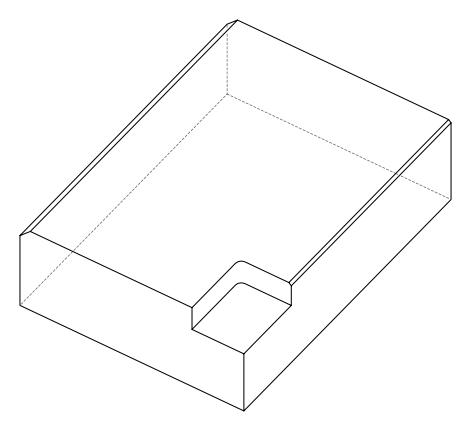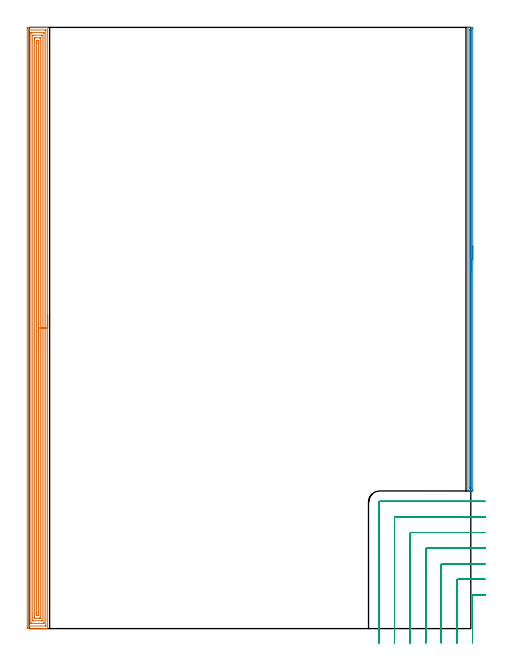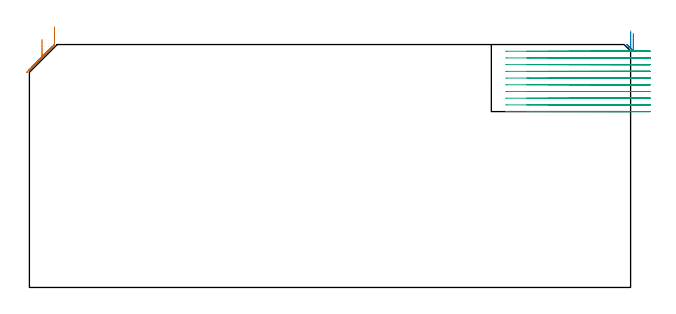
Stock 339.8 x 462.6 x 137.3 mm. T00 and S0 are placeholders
(PLAN: 3 operations, 1 tool changes, 46.8 min)
(1 AREA_MILL | FG_CHAMFER_SURFACE | UGT0205_001 | 22.47 min | 57004 mm3)
(2 AREA_MILL_1 | FG_CHAMFER_SURFACE_1 | UGT0205_001 | 5.86 min | 2458 mm3)
(3 MILL_CORNER_NOTCH_RECTANGULAR | CORNER_NOTCH_RECTANGULAR | NXT0201_012 | Follow Part, ap 4, ae 75% | 18.44 min | 315274 mm3)
(TOOL UGT0205_001 | Chamfer Mill 20 x 3 x 45 deg. | D20 FL50 Z2)
(TOOL NXT0201_012 | ENDMILL 16mm [2P460-1600-NA 1630] | D16 FL38 Z6)
(OP 1 AREA_MILL)
G17 G21 G94 G90
T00 M6
G54
G17 G0 G90 X14.2 Y241.3 S1061 M3
G43 Z147.3 H0
G94 G1 Y241.262 Z146.428 F250.
Y241.148 Z145.563
Y240.959 Z144.712
Y240.697 Z143.88
Y240.363 Z143.074
Y239.96 Z142.3
Y239.492 Z141.564
Y238.96 Z140.872
Y238.371 Z140.229
Y237.728 Z139.639
Y237.036 Z139.108
Y236.3 Z138.64
Y235.526 Z138.237
Y234.72 Z137.903
Y233.888 Z137.641
Y233.036 Z137.452
Y232.172 Z137.338
Y231.3 Z137.3
Y0.181
X14.197 Y0.01 Z137.289
X14.042 Y0.002 Z137.135
X13.881 Y0. Z136.981
X13.641 Z136.74
X12.93 Z136.024
X11.697 Z134.794
X11.175 Z134.27
X10.559 Z133.654
X-1.107 Y0.001 Z121.991
X-1.493 Y0.01 Z121.605
X-1.497 Y0.231 Z121.602
X-1.5 Y0.628 Z121.6
Y1.029
Y461.972
X-1.497 Y462.369 Z121.602
X-1.493 Y462.59 Z121.605
X-1.107 Y462.6 Z121.991
X11.175 Z134.27
X12.574 Z135.67
X12.93 Z136.024
X13.641 Z136.74
X13.881 Z136.981
X14.042 Y462.598 Z137.135
X14.197 Y462.59 Z137.288
X14.2 Y462.419 Z137.3
Y231.3
X12.786 Z135.886
X12.785 Y2.563 Z135.885
X12.784 Y2.416 Z135.884
X12.779 Y2.044 Z135.879
X12.773 Y2.01 Z135.873
X12.706 Y2.005 Z135.806
X12.597 Y2.001 Z135.697
X0.179 Y2. Z123.279
X-0.014 Y2.002 Z123.086
X-0.049 Y2.005 Z123.051
X-0.079 Y2.011 Z123.021
X-0.081 Y2.056 Z123.019
X-0.085 Y2.269 Z123.015
X-0.086 Y460.037 Z123.014
X-0.085 Y460.184 Z123.015
X-0.079 Y460.556 Z123.021
X-0.073 Y460.59 Z123.027
X-0.006 Y460.595 Z123.094
X0.103 Y460.599 Z123.203
X12.521 Y460.6 Z135.621
X12.714 Y460.598 Z135.814
X12.749 Y460.595 Z135.849
X12.779 Y460.589 Z135.879
X12.781 Y460.544 Z135.881
X12.785 Y460.331 Z135.885
X12.786 Y231.3 Z135.886
X11.371 Z134.471
Y4.899
X11.367 Y4.205 Z134.467
X11.364 Y4.011 Z134.464
X11.175 Y4.007 Z134.275
X10.498 Y4. Z133.598
X1.725 Y4.001 Z124.825
X1.525 Y4.006 Z124.625
X1.335 Y4.014 Z124.435
X1.331 Y4.205 Z124.431
X1.329 Y4.404 Z124.429
Y457.701
X1.333 Y458.395 Z124.433
X1.335 Y458.589 Z124.435
X1.525 Y458.593 Z124.625
X2.202 Y458.6 Z125.302
X10.975 Y458.599 Z134.075
X11.175 Y458.594 Z134.275
X11.365 Y458.586 Z134.465
X11.369 Y458.395 Z134.469
X11.371 Y458.196 Z134.471
Y231.3
X9.957 Z133.057
Y6.34
X9.954 Y6.157 Z133.054
X9.95 Y6.021 Z133.05
X9.855 Y6.01 Z132.955
X9.42 Y6. Z132.52
X3.272 Z126.372
X2.845 Y6.009 Z125.945
X2.749 Y6.014 Z125.849
X2.745 Y6.08 Z125.845
X2.744 Y6.149 Z125.844
X2.743 Y8.675 Z125.843
Y456.26
X2.746 Y456.443 Z125.846
X2.749 Y456.579 Z125.849
X2.845 Y456.59 Z125.945
X3.279 Y456.6 Z126.379
X9.428 Z132.528
X9.854 Y456.591 Z132.954
X9.951 Y456.586 Z133.051
X9.954 Y456.52 Z133.054
X9.956 Y456.451 Z133.056
X9.957 Y456.06 Z133.057
Y231.3
X8.543 Z131.643
Y8.675
X8.539 Y8.228 Z131.639
X8.536 Y8.014 Z131.636
X8.322 Y8.006 Z131.422
X7.666 Y8.001 Z130.766
X7.451 Y8. Z130.551
X4.818 Y8.001 Z127.918
X4.287 Y8.01 Z127.387
X4.164 Y8.014 Z127.264
X4.161 Y8.228 Z127.261
X4.157 Y8.675 Z127.257
Y453.925
X4.161 Y454.372 Z127.261
X4.164 Y454.586 Z127.264
X4.378 Y454.594 Z127.478
X5.034 Y454.599 Z128.134
X5.249 Y454.6 Z128.349
X7.882 Y454.599 Z130.982
X8.413 Y454.59 Z131.513
X8.536 Y454.586 Z131.636
X8.539 Y454.372 Z131.639
X8.543 Y453.925 Z131.643
Y231.3
X7.129 Z130.229
Y11.01
X7.128 Y10.463 Z130.228
X7.125 Y10.12 Z130.225
X7.122 Y10.011 Z130.222
X7.016 Y10.007 Z130.116
X6.789 Y10.003 Z129.889
X6.365 Y10. Z129.465
X5.911 Y10.002 Z129.011
X5.76 Y10.005 Z128.86
X5.64 Y10.01 Z128.74
X5.578 Y10.026 Z128.678
X5.576 Y10.117 Z128.676
X5.573 Y10.463 Z128.673
X5.571 Y10.81 Z128.671
Y11.357
Y451.59
X5.572 Y452.137 Z128.672
X5.575 Y452.48 Z128.675
X5.578 Y452.589 Z128.678
X5.684 Y452.593 Z128.784
X5.911 Y452.597 Z129.011
X6.335 Y452.6 Z129.435
X6.789 Y452.598 Z129.889
X6.94 Y452.595 Z130.04
X7.06 Y452.59 Z130.16
X7.122 Y452.574 Z130.222
X7.124 Y452.483 Z130.224
X7.127 Y452.137 Z130.227
X7.129 Y451.79 Z130.229
Y451.243
Y231.3
Y230.428 Z130.267
Y229.564 Z130.381
Y228.712 Z130.57
Y227.88 Z130.832
Y227.074 Z131.166
Y226.3 Z131.569
Y225.564 Z132.037
Y224.872 Z132.568
Y224.229 Z133.158
Y223.64 Z133.801
Y223.108 Z134.493
Y222.64 Z135.229
Y222.237 Z136.003
Y221.903 Z136.809
Y221.641 Z137.641
Y221.452 Z138.492
Y221.338 Z139.357
Y221.3 Z140.229
G0 Z147.3
M5
M2
(OP 2 AREA_MILL_1)
G17 G21 G94 G90
T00 M6
G54
G17 G0 G90 X341.3 Y294.25 S1061 M3
G43 Z147.3 H0
Z143.6
G94 G1 Y294.212 Z142.728 F250.
Y294.098 Z141.863
Y293.909 Z141.012
Y293.647 Z140.18
Y293.313 Z139.374
Y292.91 Z138.6
Y292.442 Z137.864
Y291.91 Z137.172
Y291.321 Z136.529
Y290.678 Z135.94
Y289.986 Z135.408
Y289.25 Z134.94
Y288.476 Z134.537
Y287.67 Z134.203
Y286.838 Z133.941
Y285.987 Z133.752
Y285.122 Z133.638
Y284.25 Z133.6
Y106.884
X341.299 Y106.515 Z133.601
X341.294 Y105.997 Z133.602
X341.291 Y105.908 Z133.605
X340.78 Y105.9 Z134.115
X340.228 Z134.669
X339.893 Z135.003
X339.341 Z135.555
X339.007 Z135.888
X338.338 Z136.562
X337.993 Z136.907
X337.629 Z137.262
X337.602 Y105.909 Z137.288
X337.6 Y106.068 Z137.3
Y462.432
X337.603 Y462.591 Z137.288
X337.629 Y462.6 Z137.262
X337.992 Z136.907
X338.338 Z136.561
X339.007 Z135.888
X340.228 Z134.669
X340.78 Y462.596 Z134.115
X341.291 Y462.592 Z133.605
X341.294 Y462.503 Z133.602
X341.299 Y461.985 Z133.601
X341.3 Y461.461 Z133.6
Y284.25
X339.886 Z135.014
Y108.301
X339.884 Y108.078 Z135.016
X339.881 Y107.968 Z135.019
X339.879 Y107.922 Z135.021
X339.765 Y107.91 Z135.135
X339.403 Y107.902 Z135.497
X339.152 Y107.903 Z135.748
X339.045 Y107.907 Z135.855
X339.027 Y107.909 Z135.873
X339.021 Y107.921 Z135.879
X339.018 Y107.972 Z135.882
X339.016 Y108.079 Z135.884
X339.014 Y108.294 Z135.886
Y460.191
X339.016 Y460.418 Z135.884
X339.019 Y460.528 Z135.881
X339.021 Y460.579 Z135.879
X339.029 Y460.59 Z135.871
X339.052 Y460.592 Z135.848
X339.251 Y460.597 Z135.649
X339.495 Y460.6 Z135.405
X339.748 Y460.597 Z135.152
X339.855 Y460.593 Z135.045
X339.873 Y460.591 Z135.027
X339.879 Y460.579 Z135.021
X339.882 Y460.528 Z135.018
X339.884 Y460.421 Z135.016
X339.886 Y460.206 Z135.014
Y284.25
Y283.378 Z135.052
Y282.514 Z135.166
Y281.662 Z135.355
Y280.83 Z135.617
Y280.024 Z135.951
Y279.25 Z136.354
Y278.514 Z136.823
Y277.822 Z137.354
Y277.179 Z137.943
Y276.59 Z138.586
Y276.059 Z139.278
Y275.59 Z140.014
Y275.187 Z140.788
Y274.853 Z141.594
Y274.591 Z142.426
Y274.402 Z143.278
Y274.288 Z144.143
Y274.25 Z145.014
G0 Z147.3
M5
M2
(OP 3 MILL_CORNER_NOTCH_RECTANGULAR)
G17 G21 G94 G90
T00 M6
G54
G17 G0 G90 X350.8 Y25.9 S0 M3
G43 Z147.3 H1
Z133.51
G94 G1 X347.8 F250.
X341.894 F500.
G3 X341.1 Y25.106 R0.8
G1 Y-7.894
Y-10.894 F250.
G0 Z147.3
X350.8 Y37.9
Z133.51
G1 X347.8
X329.894 F500.
G3 X329.1 Y37.106 R0.8
G1 Y-8.
Y-11. F250.
G0 Z147.3
X350.8 Y49.9
Z133.51
G1 X347.8
X317.895 F500.
G3 X317.1 Y49.105 R0.8
G1 Y-8.
Y-11. F250.
G0 Z147.3
X350.8 Y61.9
Z133.51
G1 X347.8
X305.895 F500.
G3 X305.1 Y61.105 R0.8
G1 Y-8.
Y-11. F250.
G0 Z147.3
X350.8 Y73.9
Z133.51
G1 X347.8
X293.895 F500.
G3 X293.1 Y73.105 R0.8
G1 Y-8.
Y-11. F250.
G0 Z147.3
X350.8 Y85.9
Z133.51
G1 X347.8
X281.895 F500.
G3 X281.1 Y85.105 R0.8
G1 Y-8.
Y-11. F250.
G0 Z147.3
X350.8 Y97.9
Z133.51
G1 X347.8
X269.896 F500.
G3 X269.1 Y97.104 R0.8
G1 Y-8.
Y-11. F250.
G0 Z147.3
X350.8 Y25.9
Z129.72
G1 X347.8
X341.894 F500.
G3 X341.1 Y25.106 R0.8
G1 Y-7.894
Y-10.894 F250.
G0 Z147.3
X350.8 Y37.9
Z129.72
G1 X347.8
X329.894 F500.
G3 X329.1 Y37.106 R0.8
G1 Y-8.
Y-11. F250.
G0 Z147.3
X350.8 Y49.9
Z129.72
G1 X347.8
X317.895 F500.
G3 X317.1 Y49.105 R0.8
G1 Y-8.
Y-11. F250.
G0 Z147.3
X350.8 Y61.9
Z129.72
G1 X347.8
X305.895 F500.
G3 X305.1 Y61.105 R0.8
G1 Y-8.
Y-11. F250.
G0 Z147.3
X350.8 Y73.9
Z129.72
G1 X347.8
X293.895 F500.
G3 X293.1 Y73.105 R0.8
G1 Y-8.
Y-11. F250.
G0 Z147.3
X350.8 Y85.9
Z129.72
G1 X347.8
X281.895 F500.
G3 X281.1 Y85.105 R0.8
G1 Y-8.
Y-11. F250.
G0 Z147.3
X350.8 Y97.9
Z129.72
G1 X347.8
X269.896 F500.
G3 X269.1 Y97.104 R0.8
G1 Y-8.
Y-11. F250.
G0 Z147.3
X350.8 Y25.9
Z125.93
G1 X347.8
X341.894 F500.
G3 X341.1 Y25.106 R0.8
G1 Y-7.894
Y-10.894 F250.
G0 Z147.3
X350.8 Y37.9
Z125.93
G1 X347.8
X329.894 F500.
G3 X329.1 Y37.106 R0.8
G1 Y-8.
Y-11. F250.
G0 Z147.3
X350.8 Y49.9
Z125.93
G1 X347.8
X317.895 F500.
G3 X317.1 Y49.105 R0.8
G1 Y-8.
Y-11. F250.
G0 Z147.3
X350.8 Y61.9
Z125.93
G1 X347.8
X305.895 F500.
G3 X305.1 Y61.105 R0.8
G1 Y-8.
Y-11. F250.
G0 Z147.3
X350.8 Y73.9
Z125.93
G1 X347.8
X293.895 F500.
G3 X293.1 Y73.105 R0.8
G1 Y-8.
Y-11. F250.
G0 Z147.3
X350.8 Y85.9
Z125.93
G1 X347.8
X281.895 F500.
G3 X281.1 Y85.105 R0.8
G1 Y-8.
Y-11. F250.
G0 Z147.3
X350.8 Y97.9
Z125.93
G1 X347.8
X269.896 F500.
G3 X269.1 Y97.104 R0.8
G1 Y-8.
Y-11. F250.
G0 Z147.3
X350.8 Y25.9
Z122.14
G1 X347.8
X341.894 F500.
G3 X341.1 Y25.106 R0.8
G1 Y-7.894
Y-10.894 F250.
G0 Z147.3
X350.8 Y37.9
Z122.14
G1 X347.8
X329.894 F500.
G3 X329.1 Y37.106 R0.8
G1 Y-8.
Y-11. F250.
G0 Z147.3
X350.8 Y49.9
Z122.14
G1 X347.8
X317.895 F500.
G3 X317.1 Y49.105 R0.8
G1 Y-8.
Y-11. F250.
G0 Z147.3
X350.8 Y61.9
Z122.14
G1 X347.8
X305.895 F500.
G3 X305.1 Y61.105 R0.8
G1 Y-8.
Y-11. F250.
G0 Z147.3
X350.8 Y73.9
Z122.14
G1 X347.8
X293.895 F500.
G3 X293.1 Y73.105 R0.8
G1 Y-8.
Y-11. F250.
G0 Z147.3
X350.8 Y85.9
Z122.14
G1 X347.8
X281.895 F500.
G3 X281.1 Y85.105 R0.8
G1 Y-8.
Y-11. F250.
G0 Z147.3
X350.8 Y97.9
Z122.14
G1 X347.8
X269.896 F500.
G3 X269.1 Y97.104 R0.8
G1 Y-8.
Y-11. F250.
G0 Z147.3
X350.8 Y25.9
Z118.35
G1 X347.8
X341.894 F500.
G3 X341.1 Y25.106 R0.8
G1 Y-7.894
Y-10.894 F250.
G0 Z147.3
X350.8 Y37.9
Z118.35
G1 X347.8
X329.894 F500.
G3 X329.1 Y37.106 R0.8
G1 Y-8.
Y-11. F250.
G0 Z147.3
X350.8 Y49.9
Z118.35
G1 X347.8
X317.895 F500.
G3 X317.1 Y49.105 R0.8
G1 Y-8.
Y-11. F250.
G0 Z147.3
X350.8 Y61.9
Z118.35
G1 X347.8
X305.895 F500.
G3 X305.1 Y61.105 R0.8
G1 Y-8.
Y-11. F250.
G0 Z147.3
X350.8 Y73.9
Z118.35
G1 X347.8
X293.895 F500.
G3 X293.1 Y73.105 R0.8
G1 Y-8.
Y-11. F250.
G0 Z147.3
X350.8 Y85.9
Z118.35
G1 X347.8
X281.895 F500.
G3 X281.1 Y85.105 R0.8
G1 Y-8.
Y-11. F250.
G0 Z147.3
X350.8 Y97.9
Z118.35
G1 X347.8
X269.896 F500.
G3 X269.1 Y97.104 R0.8
G1 Y-8.
Y-11. F250.
G0 Z147.3
X350.8 Y25.9
Z114.56
G1 X347.8
X341.894 F500.
G3 X341.1 Y25.106 R0.8
G1 Y-7.894
Y-10.894 F250.
G0 Z147.3
X350.8 Y37.9
Z114.56
G1 X347.8
X329.894 F500.
G3 X329.1 Y37.106 R0.8
G1 Y-8.
Y-11. F250.
G0 Z147.3
X350.8 Y49.9
Z114.56
G1 X347.8
X317.895 F500.
G3 X317.1 Y49.105 R0.8
G1 Y-8.
Y-11. F250.
G0 Z147.3
X350.8 Y61.9
Z114.56
G1 X347.8
X305.895 F500.
G3 X305.1 Y61.105 R0.8
G1 Y-8.
Y-11. F250.
G0 Z147.3
X350.8 Y73.9
Z114.56
G1 X347.8
X293.895 F500.
G3 X293.1 Y73.105 R0.8
G1 Y-8.
Y-11. F250.
G0 Z147.3
X350.8 Y85.9
Z114.56
G1 X347.8
X281.895 F500.
G3 X281.1 Y85.105 R0.8
G1 Y-8.
Y-11. F250.
G0 Z147.3
X350.8 Y97.9
Z114.56
G1 X347.8
X269.896 F500.
G3 X269.1 Y97.104 R0.8
G1 Y-8.
Y-11. F250.
G0 Z147.3
X350.8 Y25.9
Z110.77
G1 X347.8
X341.894 F500.
G3 X341.1 Y25.106 R0.8
G1 Y-7.894
Y-10.894 F250.
G0 Z147.3
X350.8 Y37.9
Z110.77
G1 X347.8
X329.894 F500.
G3 X329.1 Y37.106 R0.8
G1 Y-8.
Y-11. F250.
G0 Z147.3
X350.8 Y49.9
Z110.77
G1 X347.8
X317.895 F500.
G3 X317.1 Y49.105 R0.8
G1 Y-8.
Y-11. F250.
G0 Z147.3
X350.8 Y61.9
Z110.77
G1 X347.8
X305.895 F500.
G3 X305.1 Y61.105 R0.8
G1 Y-8.
Y-11. F250.
G0 Z147.3
X350.8 Y73.9
Z110.77
G1 X347.8
X293.895 F500.
G3 X293.1 Y73.105 R0.8
G1 Y-8.
Y-11. F250.
G0 Z147.3
X350.8 Y85.9
Z110.77
G1 X347.8
X281.895 F500.
G3 X281.1 Y85.105 R0.8
G1 Y-8.
Y-11. F250.
G0 Z147.3
X350.8 Y97.9
Z110.77
G1 X347.8
X269.896 F500.
G3 X269.1 Y97.104 R0.8
G1 Y-8.
Y-11. F250.
G0 Z147.3
X350.8 Y25.9
Z106.98
G1 X347.8
X341.894 F500.
G3 X341.1 Y25.106 R0.8
G1 Y-7.894
Y-10.894 F250.
G0 Z147.3
X350.8 Y37.9
Z106.98
G1 X347.8
X329.894 F500.
G3 X329.1 Y37.106 R0.8
G1 Y-8.
Y-11. F250.
G0 Z147.3
X350.8 Y49.9
Z106.98
G1 X347.8
X317.895 F500.
G3 X317.1 Y49.105 R0.8
G1 Y-8.
Y-11. F250.
G0 Z147.3
X350.8 Y61.9
Z106.98
G1 X347.8
X305.895 F500.
G3 X305.1 Y61.105 R0.8
G1 Y-8.
Y-11. F250.
G0 Z147.3
X350.8 Y73.9
Z106.98
G1 X347.8
X293.895 F500.
G3 X293.1 Y73.105 R0.8
G1 Y-8.
Y-11. F250.
G0 Z147.3
X350.8 Y85.9
Z106.98
G1 X347.8
X281.895 F500.
G3 X281.1 Y85.105 R0.8
G1 Y-8.
Y-11. F250.
G0 Z147.3
X350.8 Y97.9
Z106.98
G1 X347.8
X269.896 F500.
G3 X269.1 Y97.104 R0.8
G1 Y-8.
Y-11. F250.
G0 Z147.3
X350.8 Y25.9
Z103.19
G1 X347.8
X341.894 F500.
G3 X341.1 Y25.106 R0.8
G1 Y-7.894
Y-10.894 F250.
G0 Z147.3
X350.8 Y37.9
Z103.19
G1 X347.8
X329.894 F500.
G3 X329.1 Y37.106 R0.8
G1 Y-8.
Y-11. F250.
G0 Z147.3
X350.8 Y49.9
Z103.19
G1 X347.8
X317.895 F500.
G3 X317.1 Y49.105 R0.8
G1 Y-8.
Y-11. F250.
G0 Z147.3
X350.8 Y61.9
Z103.19
G1 X347.8
X305.895 F500.
G3 X305.1 Y61.105 R0.8
G1 Y-8.
Y-11. F250.
G0 Z147.3
X350.8 Y73.9
Z103.19
G1 X347.8
X293.895 F500.
G3 X293.1 Y73.105 R0.8
G1 Y-8.
Y-11. F250.
G0 Z147.3
X350.8 Y85.9
Z103.19
G1 X347.8
X281.895 F500.
G3 X281.1 Y85.105 R0.8
G1 Y-8.
Y-11. F250.
G0 Z147.3
X350.8 Y97.9
Z103.19
G1 X347.8
X269.896 F500.
G3 X269.1 Y97.104 R0.8
G1 Y-8.
Y-11. F250.
G0 Z147.3
X350.8 Y25.9
Z99.4
G1 X347.8
X341.894 F500.
G3 X341.1 Y25.106 R0.8
G1 Y-7.894
Y-10.894 F250.
G0 Z147.3
X350.8 Y37.9
Z99.4
G1 X347.8
X329.894 F500.
G3 X329.1 Y37.106 R0.8
G1 Y-8.
Y-11. F250.
G0 Z147.3
X350.8 Y49.9
Z99.4
G1 X347.8
X317.895 F500.
G3 X317.1 Y49.105 R0.8
G1 Y-8.
Y-11. F250.
G0 Z147.3
X350.8 Y61.9
Z99.4
G1 X347.8
X305.895 F500.
G3 X305.1 Y61.105 R0.8
G1 Y-8.
Y-11. F250.
G0 Z147.3
X350.8 Y73.9
Z99.4
G1 X347.8
X293.895 F500.
G3 X293.1 Y73.105 R0.8
G1 Y-8.
Y-11. F250.
G0 Z147.3
X350.8 Y85.9
Z99.4
G1 X347.8
X281.895 F500.
G3 X281.1 Y85.105 R0.8
G1 Y-8.
Y-11. F250.
G0 Z147.3
X350.8 Y97.9
Z99.4
G1 X347.8
X269.896 F500.
G3 X269.1 Y97.104 R0.8
G1 Y-8.
Y-11. F250.
G0 Z147.3
M5
M2
